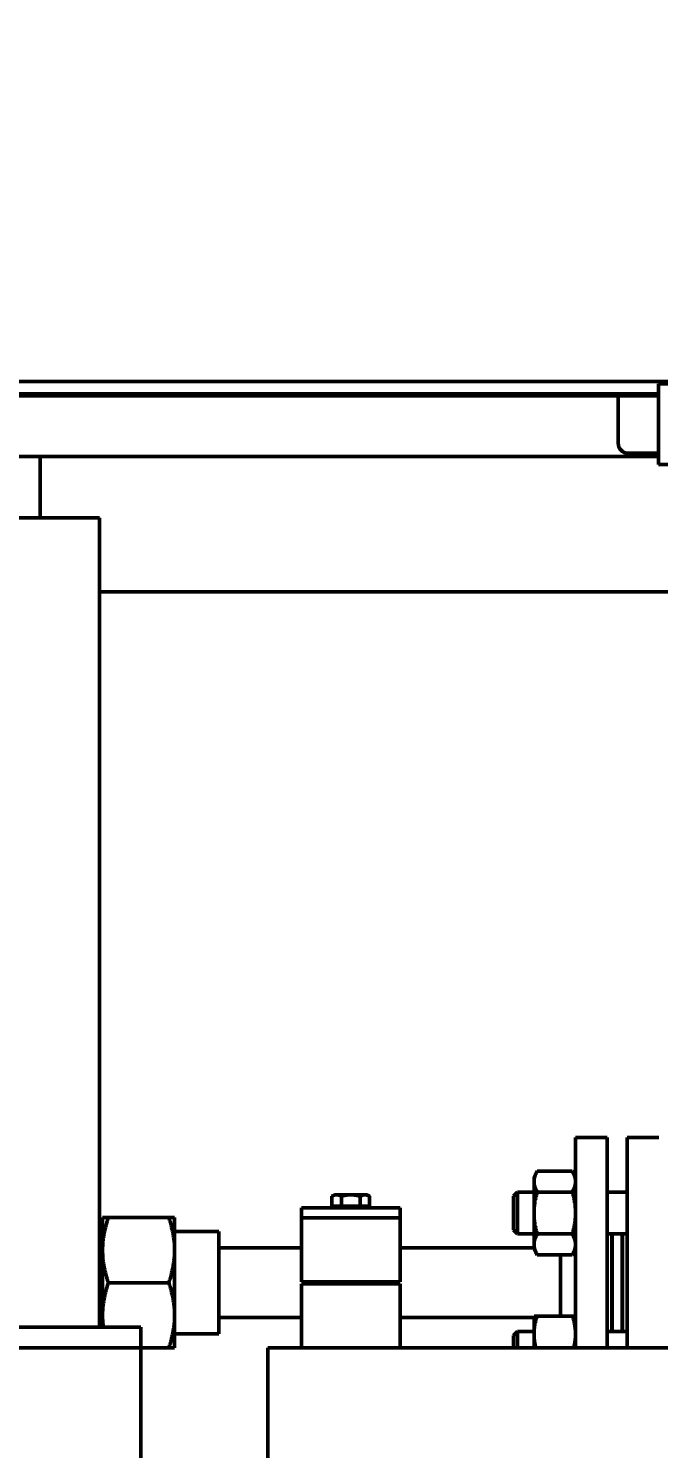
# Model space of a CAD drawing. Header units: inches. Extents: x 11 to 1621, y 11 to 1332.
# Drawn here: x 1038.59 to 1046.19, y 333.5 to 350.62 of the extents above; entities that cross this region are included whole.
import ezdxf

# ---------------------------------------------------------------- set-up
doc = ezdxf.new("R2010")
doc.units = ezdxf.units.IN
doc.header["$LTSCALE"] = 48
doc.header["$MEASUREMENT"] = 0
doc.layers.add('Dimension (ANSI)', color=7, linetype='Continuous', lineweight=25)
doc.layers.add('Visible (ANSI)', color=7, linetype='Continuous', lineweight=50)
doc.styles.add('Dimension Text', font='tahoma.ttf')
doc.dimstyles.new('ELC FT', dxfattribs={"dimscale": 48, "dimtxt": 0.12, "dimasz": 0.098425, "dimexe": 0.05, "dimexo": 0.1, "dimgap": 0.031496, "dimtad": 1, "dimdec": 5, "dimzin": 3, "dimdsep": 46, "dimlunit": 4, "dimtxsty": 'Dimension Text', "dimcen": 0.09, "dimdle": 0.5, "dimclrd": 5, "dimclre": 5, "dimclrt": 256, "dimadec": 1, "dimazin": 3, "dimtfac": 0.833333, "dimtofl": 0, "dimtmove": 0, "dimatfit": 3, "dimfxl": 0, "dimfrac": 2, "dimtolj": 1, "dimtzin": 0, "dimlwd": 25, "dimlwe": 25, "dimarcsym": 0})

# ---------------------------------------------------------------- blocks, each defined once
blk = doc.blocks.new('*D32')
at = {"layer": 'Defpoints', "color": 0, "linetype": 'Continuous', "transparency": 16777216}
for p in [(1009.144, 460.889), (1167.944, 460.889), (1018.545, 291.451)]:
    blk.add_point(p, dxfattribs=at)
at = {"layer": 'Dimension (ANSI)', "color": 5, "linetype": 'Continuous', "lineweight": 25, "transparency": 16777216}
for p, q in [((1163.144, 460.889), (1006.744, 460.889)), ((1009.144, 296.176), (1009.144, 456.165)), ((1013.745, 291.451), (1006.744, 291.451))]:
    blk.add_line(p, q, dxfattribs=at)
at = {"layer": 'Dimension (ANSI)', "color": 5, "linetype": 'Continuous', "transparency": 16777216}
for points in [[(1008.356, 456.165), (1009.931, 456.165), (1009.144, 460.889)], [(1008.356, 296.176), (1009.931, 296.176), (1009.144, 291.451)]]:
    blk.add_solid(points, dxfattribs=at)
at = {"layer": 'Dimension (ANSI)', "linetype": 'Continuous', "lineweight": 25, "transparency": 16777216, "insert": (1003.996, 376.17), "char_height": 5.76, "attachment_point": 5, "rotation": 90, "style": 'Dimension Text'}
blk.add_mtext('\\A1;14\'-1 7/16"', dxfattribs=at)
blk = doc.blocks.new('*D51')
at = {"layer": 'Defpoints', "color": 0, "linetype": 'Continuous', "transparency": 16777216}
for p in [(1146.447, 546.451), (994.545, 291.451), (1018.545, 291.451)]:
    blk.add_point(p, dxfattribs=at)
at = {"layer": 'Dimension (ANSI)', "color": 5, "linetype": 'Continuous', "lineweight": 25, "transparency": 16777216}
for p, q in [((1141.647, 546.451), (992.145, 546.451)), ((994.545, 541.727), (994.545, 296.176)), ((1013.745, 291.451), (992.145, 291.451))]:
    blk.add_line(p, q, dxfattribs=at)
at = {"layer": 'Dimension (ANSI)', "color": 5, "linetype": 'Continuous', "transparency": 16777216}
for points in [[(993.758, 541.727), (995.333, 541.727), (994.545, 546.451)], [(993.758, 296.176), (995.333, 296.176), (994.545, 291.451)]]:
    blk.add_solid(points, dxfattribs=at)
at = {"layer": 'Dimension (ANSI)', "linetype": 'Continuous', "lineweight": 25, "transparency": 16777216, "insert": (990.034, 418.951), "char_height": 5.76, "attachment_point": 5, "rotation": 90, "style": 'Dimension Text'}
blk.add_mtext('\\A1;21\'-3"', dxfattribs=at)

msp = doc.modelspace()

# ---------------------------------------------------------------- linework, layer by layer
at = {"layer": 'Visible (ANSI)'}
for p, q in [((1038.059479, 346.361101), (1057.792484, 346.361101)), ((1046.331555, 346.332101), (1046.186555, 346.332101)), ((1046.186555, 346.332101), (1046.186555, 345.362101)), ((1046.186555, 346.21075), (1037.936343, 346.21075)), ((1037.936961, 346.187151), (1046.186555, 346.187151)), ((1045.701555, 345.616101), (1045.701555, 346.187151)), ((1038.03525, 345.456101), (1046.186555, 345.456101)), ((1038.731555, 345.456101), (1038.731555, 344.716101)), ((1046.186555, 345.496101), (1045.821555, 345.496101)), ((1046.186555, 345.362101), (1046.331555, 345.362101)), ((1037.373838, 344.716101), (1039.446979, 344.716101)), ((1039.446979, 344.716101), (1039.446979, 334.966101)), ((1063.539479, 343.826101), (1039.446979, 343.826101)), ((1045.186979, 337.249851), (1045.186979, 334.716101)), ((1045.186979, 337.249851), (1045.566979, 337.249851)), ((1045.566979, 334.716101), (1045.566979, 337.249851)), ((1045.811979, 337.249851), (1045.811979, 334.716101)), ((1046.191979, 337.249851), (1045.811979, 337.249851)), ((1044.686979, 336.77704), (1044.726055, 336.844722)), ((1044.726055, 336.844722), (1045.147904, 336.844722)), ((1045.186979, 336.77704), (1045.147904, 336.844722)), ((1044.686979, 336.77704), (1044.686979, 336.718426)), ((1044.686979, 336.718426), (1044.686979, 336.33954)), ((1042.280129, 336.559192), (1042.249676, 336.54161)), ((1042.249676, 336.421396), (1042.249676, 336.54161)), ((1042.306502, 336.559192), (1042.280129, 336.559192)), ((1042.476979, 336.559192), (1042.306502, 336.559192)), ((1042.363328, 336.421396), (1042.363328, 336.54161)), ((1042.647457, 336.559192), (1042.476979, 336.559192)), ((1042.590631, 336.421396), (1042.590631, 336.54161)), ((1042.67383, 336.559192), (1042.647457, 336.559192)), ((1042.67383, 336.559192), (1042.704283, 336.54161)), ((1042.704283, 336.421396), (1042.704283, 336.54161)), ((1044.439479, 336.542665), (1044.486354, 336.58954)), ((1044.439479, 336.542665), (1044.439479, 336.136415)), ((1044.486354, 336.08954), (1044.486354, 336.58954)), ((1044.486354, 336.58954), (1044.686979, 336.58954)), ((1044.726055, 336.592131), (1045.147904, 336.592131)), ((1045.566979, 336.58954), (1045.811979, 336.58954)), ((1042.19819, 336.401711), (1041.883229, 336.401711)), ((1041.883229, 336.401711), (1041.883229, 336.283601)), ((1042.19819, 336.401711), (1042.755769, 336.401711)), ((1042.249676, 336.421396), (1042.363328, 336.421396)), ((1042.301783, 336.421396), (1042.301783, 336.401711)), ((1042.363328, 336.421396), (1042.590631, 336.421396)), ((1042.590631, 336.421396), (1042.704283, 336.421396)), ((1042.652176, 336.421396), (1042.652176, 336.401711)), ((1043.070729, 336.401711), (1042.755769, 336.401711)), ((1043.070729, 336.401711), (1043.070729, 336.283601)), ((1044.686979, 336.33954), (1044.686979, 335.960654)), ((1039.483779, 336.284754), (1039.553884, 336.284754)), ((1039.483779, 336.284754), (1039.483779, 335.892303)), ((1039.553884, 336.284754), (1040.282575, 336.284754)), ((1040.352679, 336.284754), (1040.282575, 336.284754)), ((1040.352679, 336.284754), (1040.352679, 335.892303)), ((1041.883229, 335.511662), (1041.883229, 336.283601)), ((1042.19819, 336.283601), (1041.883229, 336.283601)), ((1042.19819, 336.283601), (1042.755769, 336.283601)), ((1043.070729, 336.283601), (1042.755769, 336.283601)), ((1043.070729, 336.283601), (1043.070729, 335.511662)), ((1039.483779, 336.117038), (1039.446979, 336.117038)), ((1040.352679, 336.117038), (1040.886979, 336.117038)), ((1040.886979, 336.117038), (1040.886979, 334.882663)), ((1044.439479, 336.136415), (1044.486354, 336.08954)), ((1044.486354, 336.08954), (1044.686979, 336.08954)), ((1044.726055, 336.08695), (1045.147904, 336.08695)), ((1045.566979, 336.08954), (1045.811979, 336.08954)), ((1045.626979, 334.910162), (1045.626979, 336.08954)), ((1045.630979, 334.910162), (1045.630979, 336.08954)), ((1045.747979, 334.910162), (1045.747979, 336.08954)), ((1045.751979, 336.08954), (1045.751979, 334.910162)), ((1039.483779, 335.892303), (1039.483779, 335.107399)), ((1040.352679, 335.892303), (1040.352679, 335.107399)), ((1040.886979, 335.919851), (1041.883229, 335.919851)), ((1043.070729, 335.919851), (1044.686979, 335.919851)), ((1044.686979, 335.960654), (1044.686979, 335.90204)), ((1044.686979, 335.90204), (1044.726055, 335.834359)), ((1044.726055, 335.834359), (1045.147904, 335.834359)), ((1045.006979, 335.834359), (1045.006979, 335.097662)), ((1045.186979, 335.90204), (1045.147904, 335.834359)), ((1039.553884, 335.499851), (1040.282575, 335.499851)), ((1041.883229, 335.511662), (1042.19819, 335.511662)), ((1042.19819, 335.48804), (1041.883229, 335.48804)), ((1041.883229, 334.716101), (1041.883229, 335.48804)), ((1042.755769, 335.511662), (1042.19819, 335.511662)), ((1042.755769, 335.48804), (1042.19819, 335.48804)), ((1042.358869, 335.511662), (1042.358869, 335.48804)), ((1042.59509, 335.511662), (1042.59509, 335.48804)), ((1042.755769, 335.511662), (1043.070729, 335.511662)), ((1043.070729, 335.48804), (1042.755769, 335.48804)), ((1043.070729, 335.48804), (1043.070729, 334.716101)), ((1038.019244, 334.966101), (1039.946979, 334.966101)), ((1039.483779, 335.107399), (1039.483779, 334.966101)), ((1039.946979, 334.966101), (1039.946979, 334.716101)), ((1040.352679, 335.107399), (1040.352679, 334.714948)), ((1040.886979, 335.079851), (1041.883229, 335.079851)), ((1043.070729, 335.079851), (1044.686979, 335.079851)), ((1044.686979, 335.097662), (1044.686979, 334.878912)), ((1044.726055, 335.097662), (1044.686979, 335.097662)), ((1044.726055, 335.097662), (1045.147904, 335.097662)), ((1045.147904, 335.097662), (1045.186979, 335.097662)), ((1040.352679, 334.882663), (1040.886979, 334.882663)), ((1044.439479, 334.863287), (1044.486354, 334.910162)), ((1044.439479, 334.863287), (1044.439479, 334.716101)), ((1044.486354, 334.716101), (1044.486354, 334.910162)), ((1044.486354, 334.910162), (1044.686979, 334.910162)), ((1044.686979, 334.878912), (1044.686979, 334.716101)), ((1045.566979, 334.910162), (1045.811979, 334.910162)), ((1039.946979, 334.716101), (1038.110229, 334.716101)), ((1039.946979, 302.273462), (1039.946979, 334.716101)), ((1039.946979, 334.714948), (1040.282575, 334.714948)), ((1040.352679, 334.714948), (1040.282575, 334.714948)), ((1041.476979, 334.716101), (1064.086545, 334.716101)), ((1041.476979, 315.222351), (1041.476979, 334.716101))]:
    msp.add_line(p, q, dxfattribs=at)
msp.add_arc((1045.821555, 345.616101), 0.12, 180, 270, dxfattribs=at)
for points, weights in [([(1044.686979, 336.718426), (1044.686979, 336.77704), (1044.726055, 336.844722)], [2.06767586338, 2.06767586338, 1.91922341555]), ([(1045.186979, 336.718426), (1045.186979, 336.77704), (1045.147904, 336.844722)], [2.06767586338, 2.06767586338, 1.91922341555]), ([(1044.726055, 336.592131), (1044.686979, 336.659812), (1044.686979, 336.718426)], [1.91922341555, 2.06767586338, 2.06767586338]), ([(1045.147904, 336.592131), (1045.186979, 336.659812), (1045.186979, 336.718426)], [1.91922341555, 2.06767586338, 2.06767586338]), ([(1042.249676, 336.54161), (1042.280129, 336.559192), (1042.306502, 336.559192)], [1.65166604984, 1.77942286341, 1.77942286341]), ([(1042.306502, 336.559192), (1042.332875, 336.559192), (1042.363328, 336.54161)], [1.77942286341, 1.77942286341, 1.65166604984]), ([(1042.363328, 336.54161), (1042.424234, 336.559192), (1042.476979, 336.559192)], [1.65166604984, 1.77942286341, 1.77942286341]), ([(1042.476979, 336.559192), (1042.529725, 336.559192), (1042.590631, 336.54161)], [1.77942286341, 1.77942286341, 1.65166604984]), ([(1042.590631, 336.54161), (1042.621084, 336.559192), (1042.647457, 336.559192)], [1.65166604984, 1.77942286341, 1.77942286341]), ([(1042.647457, 336.559192), (1042.67383, 336.559192), (1042.704283, 336.54161)], [1.77942286341, 1.77942286341, 1.65166604984]), ([(1044.686979, 336.33954), (1044.686979, 336.456768), (1044.726055, 336.592131)], [2.06767586338, 2.06767586338, 1.91922341555]), ([(1045.186979, 336.33954), (1045.186979, 336.456768), (1045.147904, 336.592131)], [2.06767586338, 2.06767586338, 1.91922341555]), ([(1044.726055, 336.08695), (1044.686979, 336.222312), (1044.686979, 336.33954)], [1.91922341555, 2.06767586338, 2.06767586338]), ([(1045.147904, 336.08695), (1045.186979, 336.222312), (1045.186979, 336.33954)], [1.91922341555, 2.06767586338, 2.06767586338]), ([(1039.483779, 335.892303), (1039.483779, 336.07444), (1039.553884, 336.284754)], [2.00214273155, 2.00214273155, 1.85839535089]), ([(1040.352679, 335.892303), (1040.352679, 336.07444), (1040.282575, 336.284754)], [2.00214273155, 2.00214273155, 1.85839535089]), ([(1044.686979, 335.960654), (1044.686979, 336.019268), (1044.726055, 336.08695)], [2.06767586338, 2.06767586338, 1.91922341555]), ([(1045.186979, 335.960654), (1045.186979, 336.019268), (1045.147904, 336.08695)], [2.06767586338, 2.06767586338, 1.91922341555]), ([(1039.553884, 335.499851), (1039.483779, 335.710165), (1039.483779, 335.892303)], [1.85839535089, 2.00214273155, 2.00214273155]), ([(1040.282575, 335.499851), (1040.352679, 335.710165), (1040.352679, 335.892303)], [1.85839535089, 2.00214273155, 2.00214273155]), ([(1044.726055, 335.834359), (1044.686979, 335.90204), (1044.686979, 335.960654)], [1.91922341555, 2.06767586338, 2.06767586338]), ([(1045.147904, 335.834359), (1045.186979, 335.90204), (1045.186979, 335.960654)], [1.91922341555, 2.06767586338, 2.06767586338]), ([(1039.553884, 335.499851), (1039.483779, 335.289537), (1039.483779, 335.107399)], [1.85839535089, 2.00214273155, 2.00214273155]), ([(1040.282575, 335.499851), (1040.352679, 335.289537), (1040.352679, 335.107399)], [1.85839535089, 2.00214273155, 2.00214273155]), ([(1039.483779, 335.107399), (1039.483779, 335.037497), (1039.493467, 334.966101)], [2.00214273155, 2.00214273155, 1.98096975089]), ([(1040.352679, 335.107399), (1040.352679, 334.925262), (1040.282575, 334.714948)], [2.00214273155, 2.00214273155, 1.85839535089]), ([(1044.686979, 334.878912), (1044.686979, 334.980434), (1044.726055, 335.097662)], [2.06767586338, 2.06767586338, 1.91922341555]), ([(1045.186979, 334.878912), (1045.186979, 334.980434), (1045.147904, 335.097662)], [2.06767586338, 2.06767586338, 1.91922341555]), ([(1044.709313, 334.716101), (1044.686979, 334.800953), (1044.686979, 334.878912)], [1.98013781118, 2.06767586338, 2.06767586338]), ([(1045.164646, 334.716101), (1045.186979, 334.800953), (1045.186979, 334.878912)], [1.98013781118, 2.06767586338, 2.06767586338])]:
    msp.add_rational_spline(points, weights, degree=2, dxfattribs=at)

# ---------------------------------------------------------------- dimensions: what is measured, and where the dimension line sits
at = {"layer": 'Dimension (ANSI)', "color": 5, "linetype": 'Continuous', "lineweight": 25, "true_color": 0x0000ff}
for base, p1, p2, picture, middle in [((994.545281, 291.451101), (1146.446979, 546.451101), (1018.545281, 291.451101), '*D51', (994.545281, 418.951101)), ((1009.143755, 460.889261), (1018.545281, 291.451101), (1167.944479, 460.889261), '*D32', (1009.143755, 376.170181))]:
    dim = msp.add_linear_dim(base=base, p1=p1, p2=p2, angle=270, dimstyle='ELC FT', override={"dimgap": 0.031496, "dimdec": 5, "dimlfac": 1, "dimtol": 0, "dimlim": 0, "dimtp": 0, "dimtm": 0, "dimtdec": 2, "dimatfit": 1}, dxfattribs=at)
    dim.commit()
    dim.dimension.update_dxf_attribs({"geometry": picture, "text_midpoint": middle, "dimtype": 160})

doc.saveas('drawing.dxf')
